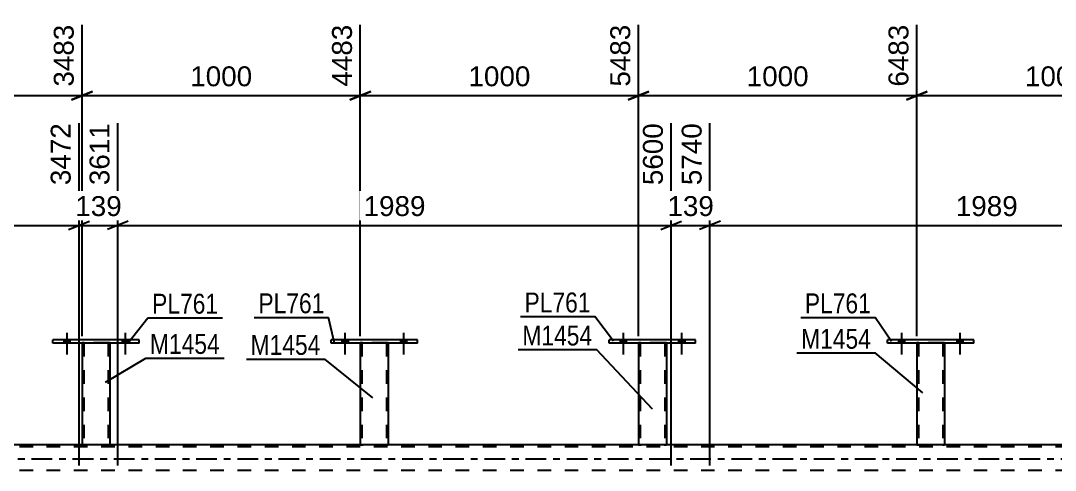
# Model space of a CAD drawing. Header units: millimetres. Extents: x 0 to 841, y 0 to 594.
# Drawn here: x 214.6 to 363.3, y 433.3 to 498 of the extents above; entities that cross this region are included whole.
import ezdxf

# ---------------------------------------------------------------- set-up
doc = ezdxf.new("R2010")
doc.units = ezdxf.units.MM
doc.linetypes.add('DXK_LINE_DOT2', pattern=[3.9198, 1.9599, -1.9599])
doc.linetypes.add('DXK_LINE_DOT3', pattern=[5.9187, 2.979, -0.9799, 0.9799, -0.9799])
doc.styles.add('Arial', font='ARIAL.TTF', dxfattribs={"height": 0.2})
doc.styles.add('Arial Narrow', font='ARIALN.TTF', dxfattribs={"height": 0.2})

# ---------------------------------------------------------------- blocks, each defined once
blk = doc.blocks.new('Bolt-318886624-3253 - 3093')
at = {"linetype": 'Continuous'}
for points in [[(340.74, 451.61), (341.62, 451.61), (341.62, 452.09), (340.74, 452.09)], [(349.14, 451.61), (350.02, 451.61), (350.02, 452.09), (349.14, 452.09)]]:
    blk.add_hatch(color=1, dxfattribs=at).paths.add_polyline_path(points)
at = {"color": 1, "linetype": 'Continuous'}
for p, q in [((341.18, 453.09), (341.18, 449.97)), ((349.58, 453.09), (349.58, 449.97)), ((340.74, 452.09), (340.74, 451.61)), ((341.62, 452.09), (341.62, 451.61)), ((349.14, 452.09), (349.14, 451.61)), ((350.02, 452.09), (350.02, 451.61))]:
    blk.add_line(p, q, dxfattribs=at)
blk = doc.blocks.new('Bolt-318886624-3254 - 3093')
at = {"linetype": 'Continuous'}
for points in [[(340.74, 451.61), (341.62, 451.61), (341.62, 452.09), (340.74, 452.09)], [(349.14, 451.61), (350.02, 451.61), (350.02, 452.09), (349.14, 452.09)]]:
    blk.add_hatch(color=1, dxfattribs=at).paths.add_polyline_path(points)
at = {"color": 1, "linetype": 'Continuous'}
for p, q in [((341.18, 453.09), (341.18, 449.97)), ((349.58, 453.09), (349.58, 449.97)), ((340.74, 452.09), (340.74, 451.61)), ((341.62, 452.09), (341.62, 451.61)), ((349.14, 452.09), (349.14, 451.61)), ((350.02, 452.09), (350.02, 451.61))]:
    blk.add_line(p, q, dxfattribs=at)
blk = doc.blocks.new('Bolt-318886624-3368 - 3093')
at = {"linetype": 'Continuous'}
for points in [[(300.74, 451.61), (301.62, 451.61), (301.62, 452.09), (300.74, 452.09)], [(309.14, 451.61), (310.02, 451.61), (310.02, 452.09), (309.14, 452.09)]]:
    blk.add_hatch(color=1, dxfattribs=at).paths.add_polyline_path(points)
at = {"color": 1, "linetype": 'Continuous'}
for p, q in [((301.18, 453.09), (301.18, 449.97)), ((309.58, 453.09), (309.58, 449.97)), ((300.74, 452.09), (300.74, 451.61)), ((301.62, 452.09), (301.62, 451.61)), ((309.14, 452.09), (309.14, 451.61)), ((310.02, 452.09), (310.02, 451.61))]:
    blk.add_line(p, q, dxfattribs=at)
blk = doc.blocks.new('Bolt-318886624-3308 - 3093')
at = {"linetype": 'Continuous'}
for points in [[(260.74, 451.61), (261.62, 451.61), (261.62, 452.09), (260.74, 452.09)], [(269.14, 451.61), (270.02, 451.61), (270.02, 452.09), (269.14, 452.09)]]:
    blk.add_hatch(color=1, dxfattribs=at).paths.add_polyline_path(points)
at = {"color": 1, "linetype": 'Continuous'}
for p, q in [((261.18, 453.09), (261.18, 449.97)), ((269.58, 453.09), (269.58, 449.97)), ((260.74, 452.09), (260.74, 451.61)), ((261.62, 452.09), (261.62, 451.61)), ((269.14, 452.09), (269.14, 451.61)), ((270.02, 452.09), (270.02, 451.61))]:
    blk.add_line(p, q, dxfattribs=at)
blk = doc.blocks.new('Part-318886624-3430 - 3093')
at = {"color": 2, "linetype": 'Continuous'}
for p, q in [((339.18, 451.61), (339.18, 452.09)), ((351.58, 452.09), (339.18, 452.09)), ((351.58, 451.61), (339.18, 451.61)), ((351.58, 451.61), (351.58, 452.09))]:
    blk.add_line(p, q, dxfattribs=at)
blk = doc.blocks.new('Bolt-318886624-3309 - 3093')
at = {"linetype": 'Continuous'}
for points in [[(220.74, 451.61), (221.62, 451.61), (221.62, 452.09), (220.74, 452.09)], [(229.14, 451.61), (230.02, 451.61), (230.02, 452.09), (229.14, 452.09)]]:
    blk.add_hatch(color=1, dxfattribs=at).paths.add_polyline_path(points)
at = {"color": 1, "linetype": 'Continuous'}
for p, q in [((221.18, 453.09), (221.18, 449.97)), ((229.58, 453.09), (229.58, 449.97)), ((220.74, 452.09), (220.74, 451.61)), ((221.62, 452.09), (221.62, 451.61)), ((229.14, 452.09), (229.14, 451.61)), ((230.02, 452.09), (230.02, 451.61))]:
    blk.add_line(p, q, dxfattribs=at)
blk = doc.blocks.new('Bolt-318886624-3310 - 3093')
at = {"linetype": 'Continuous'}
for points in [[(220.74, 451.61), (221.62, 451.61), (221.62, 452.09), (220.74, 452.09)], [(229.14, 451.61), (230.02, 451.61), (230.02, 452.09), (229.14, 452.09)]]:
    blk.add_hatch(color=1, dxfattribs=at).paths.add_polyline_path(points)
at = {"color": 1, "linetype": 'Continuous'}
for p, q in [((221.18, 453.09), (221.18, 449.97)), ((229.58, 453.09), (229.58, 449.97)), ((220.74, 452.09), (220.74, 451.61)), ((221.62, 452.09), (221.62, 451.61)), ((229.14, 452.09), (229.14, 451.61)), ((230.02, 452.09), (230.02, 451.61))]:
    blk.add_line(p, q, dxfattribs=at)
blk = doc.blocks.new('Part-318886624-3331 - 3093')
at = {"color": 7, "linetype": 'DXK_LINE_DOT2'}
for p, q in [((303.38, 451.62), (303.38, 451.62)), ((303.38, 451.62), (303.38, 451.61)), ((303.38, 451.61), (303.38, 451.62)), ((303.42, 451.62), (303.38, 451.62)), ((303.38, 451.62), (303.42, 451.62)), ((303.52, 451.62), (303.42, 451.62)), ((303.42, 451.62), (303.52, 451.62)), ((303.68, 451.62), (303.52, 451.62)), ((303.52, 451.62), (303.68, 451.62)), ((303.62, 451.62), (303.62, 451.62)), ((303.62, 451.62), (303.62, 436.97)), ((303.64, 451.62), (303.62, 451.62)), ((303.62, 451.62), (303.64, 451.62)), ((303.69, 451.62), (303.64, 451.62)), ((303.64, 451.62), (303.69, 451.62)), ((307.09, 451.62), (303.68, 451.62)), ((307.09, 451.62), (303.68, 451.62)), ((306.99, 451.62), (303.69, 451.62)), ((303.69, 451.62), (303.77, 451.62)), ((307.07, 451.62), (303.77, 451.62)), ((307.07, 451.62), (306.99, 451.62)), ((307.12, 451.62), (307.07, 451.62)), ((307.07, 451.62), (307.12, 451.62)), ((307.09, 451.62), (307.24, 451.62)), ((307.24, 451.62), (307.09, 451.62)), ((307.14, 451.62), (307.12, 451.62)), ((307.12, 451.62), (307.14, 451.62)), ((307.14, 451.62), (307.14, 451.62)), ((307.14, 451.62), (307.14, 436.97)), ((307.24, 451.62), (307.35, 451.62)), ((307.35, 451.62), (307.24, 451.62)), ((307.35, 451.62), (307.38, 451.62)), ((307.38, 451.62), (307.35, 451.62)), ((307.38, 451.62), (307.38, 451.62)), ((307.38, 451.62), (307.38, 451.61)), ((307.38, 451.61), (307.38, 451.62)), ((303.38, 436.97), (303.42, 436.97)), ((303.42, 436.97), (303.52, 436.97)), ((303.52, 436.97), (303.68, 436.97)), ((303.64, 436.97), (303.62, 436.97)), ((303.62, 436.97), (303.64, 436.97)), ((303.69, 436.97), (303.64, 436.97)), ((303.64, 436.97), (303.68, 436.97)), ((307.09, 436.97), (303.68, 436.97)), ((303.68, 436.97), (303.69, 436.97)), ((306.99, 436.97), (303.69, 436.97)), ((303.69, 436.97), (303.77, 436.97)), ((307.07, 436.97), (303.77, 436.97)), ((307.07, 436.97), (306.99, 436.97)), ((307.12, 436.97), (307.07, 436.97)), ((307.07, 436.97), (307.12, 436.97)), ((307.09, 436.97), (307.24, 436.97)), ((307.14, 436.97), (307.12, 436.97)), ((307.12, 436.97), (307.14, 436.97)), ((307.24, 436.97), (307.35, 436.97)), ((307.35, 436.97), (307.38, 436.97))]:
    blk.add_line(p, q, dxfattribs=at)
at = {"color": 2, "linetype": 'Continuous'}
for p, q in [((303.38, 451.61), (303.38, 436.97)), ((307.38, 451.61), (307.38, 436.97)), ((303.42, 436.97), (303.38, 436.97)), ((303.52, 436.97), (303.42, 436.97)), ((303.68, 436.97), (303.52, 436.97)), ((307.09, 436.97), (303.68, 436.97)), ((307.24, 436.97), (307.09, 436.97)), ((307.35, 436.97), (307.24, 436.97)), ((307.38, 436.97), (307.35, 436.97))]:
    blk.add_line(p, q, dxfattribs=at)
blk = doc.blocks.new('Part-318886624-3359 - 3093')
at = {"color": 7, "linetype": 'DXK_LINE_DOT2'}
for p, q in [((761.18, 436.65), (84.06, 436.65)), ((761.18, 436.97), (143.38, 436.97)), ((227.38, 436.97), (223.38, 436.97)), ((267.38, 436.97), (263.38, 436.97)), ((307.38, 436.97), (303.38, 436.97)), ((347.38, 436.97), (343.38, 436.97)), ((761.18, 433.29), (84.06, 433.29))]:
    blk.add_line(p, q, dxfattribs=at)
at = {"color": 2, "linetype": 'Continuous'}
for p, q in [((223.38, 436.97), (187.38, 436.97)), ((263.38, 436.97), (227.38, 436.97)), ((303.38, 436.97), (267.38, 436.97)), ((343.38, 436.97), (307.38, 436.97)), ((383.38, 436.97), (347.38, 436.97))]:
    blk.add_line(p, q, dxfattribs=at)
at = {"color": 7, "linetype": 'DXK_LINE_DOT3'}
blk.add_line((74.06, 434.97), (761.18, 434.97), dxfattribs=at)
blk = doc.blocks.new('Bolt-318886624-3369 - 3093')
at = {"linetype": 'Continuous'}
for points in [[(260.74, 451.61), (261.62, 451.61), (261.62, 452.09), (260.74, 452.09)], [(269.14, 451.61), (270.02, 451.61), (270.02, 452.09), (269.14, 452.09)]]:
    blk.add_hatch(color=1, dxfattribs=at).paths.add_polyline_path(points)
at = {"color": 1, "linetype": 'Continuous'}
for p, q in [((261.18, 453.09), (261.18, 449.97)), ((269.58, 453.09), (269.58, 449.97)), ((260.74, 452.09), (260.74, 451.61)), ((261.62, 452.09), (261.62, 451.61)), ((269.14, 452.09), (269.14, 451.61)), ((270.02, 452.09), (270.02, 451.61))]:
    blk.add_line(p, q, dxfattribs=at)
blk = doc.blocks.new('Bolt-318886624-3415 - 3093')
at = {"linetype": 'Continuous'}
for points in [[(300.74, 451.61), (301.62, 451.61), (301.62, 452.09), (300.74, 452.09)], [(309.14, 451.61), (310.02, 451.61), (310.02, 452.09), (309.14, 452.09)]]:
    blk.add_hatch(color=1, dxfattribs=at).paths.add_polyline_path(points)
at = {"color": 1, "linetype": 'Continuous'}
for p, q in [((301.18, 453.09), (301.18, 449.97)), ((309.58, 453.09), (309.58, 449.97)), ((300.74, 452.09), (300.74, 451.61)), ((301.62, 452.09), (301.62, 451.61)), ((309.14, 452.09), (309.14, 451.61)), ((310.02, 452.09), (310.02, 451.61))]:
    blk.add_line(p, q, dxfattribs=at)
blk = doc.blocks.new('Part-318886624-3455 - 3093')
at = {"color": 7, "linetype": 'DXK_LINE_DOT2'}
for p, q in [((343.38, 451.62), (343.38, 451.62)), ((343.38, 451.62), (343.38, 451.61)), ((343.38, 451.61), (343.38, 451.62)), ((343.42, 451.62), (343.38, 451.62)), ((343.38, 451.62), (343.42, 451.62)), ((343.52, 451.62), (343.42, 451.62)), ((343.42, 451.62), (343.52, 451.62)), ((343.68, 451.62), (343.52, 451.62)), ((343.52, 451.62), (343.68, 451.62)), ((343.62, 451.62), (343.62, 451.62)), ((343.62, 451.62), (343.62, 436.97)), ((343.64, 451.62), (343.62, 451.62)), ((343.62, 451.62), (343.64, 451.62)), ((343.69, 451.62), (343.64, 451.62)), ((343.64, 451.62), (343.69, 451.62)), ((347.08, 451.62), (343.68, 451.62)), ((347.08, 451.62), (343.68, 451.62)), ((346.99, 451.62), (343.69, 451.62)), ((343.69, 451.62), (343.77, 451.62)), ((347.07, 451.62), (343.77, 451.62)), ((347.07, 451.62), (346.99, 451.62)), ((347.12, 451.62), (347.07, 451.62)), ((347.07, 451.62), (347.12, 451.62)), ((347.08, 451.62), (347.24, 451.62)), ((347.24, 451.62), (347.08, 451.62)), ((347.14, 451.62), (347.12, 451.62)), ((347.12, 451.62), (347.14, 451.62)), ((347.14, 451.62), (347.14, 451.62)), ((347.14, 451.62), (347.14, 436.97)), ((347.24, 451.62), (347.34, 451.62)), ((347.34, 451.62), (347.24, 451.62)), ((347.34, 451.62), (347.38, 451.62)), ((347.38, 451.62), (347.34, 451.62)), ((347.38, 451.62), (347.38, 451.62)), ((347.38, 451.62), (347.38, 451.61)), ((347.38, 451.61), (347.38, 451.62)), ((343.38, 436.97), (343.42, 436.97)), ((343.42, 436.97), (343.52, 436.97)), ((343.52, 436.97), (343.68, 436.97)), ((343.64, 436.97), (343.62, 436.97)), ((343.62, 436.97), (343.64, 436.97)), ((343.69, 436.97), (343.64, 436.97)), ((343.64, 436.97), (343.68, 436.97)), ((347.08, 436.97), (343.68, 436.97)), ((343.68, 436.97), (343.69, 436.97)), ((346.99, 436.97), (343.69, 436.97)), ((343.69, 436.97), (343.77, 436.97)), ((347.07, 436.97), (343.77, 436.97)), ((347.07, 436.97), (346.99, 436.97)), ((347.12, 436.97), (347.07, 436.97)), ((347.07, 436.97), (347.12, 436.97)), ((347.08, 436.97), (347.24, 436.97)), ((347.14, 436.97), (347.12, 436.97)), ((347.12, 436.97), (347.14, 436.97)), ((347.24, 436.97), (347.34, 436.97)), ((347.34, 436.97), (347.38, 436.97))]:
    blk.add_line(p, q, dxfattribs=at)
at = {"color": 2, "linetype": 'Continuous'}
for p, q in [((343.38, 451.61), (343.38, 436.97)), ((347.38, 451.61), (347.38, 436.97)), ((343.42, 436.97), (343.38, 436.97)), ((343.52, 436.97), (343.42, 436.97)), ((343.68, 436.97), (343.52, 436.97)), ((347.08, 436.97), (343.68, 436.97)), ((347.24, 436.97), (347.08, 436.97)), ((347.34, 436.97), (347.24, 436.97)), ((347.38, 436.97), (347.34, 436.97))]:
    blk.add_line(p, q, dxfattribs=at)
blk = doc.blocks.new('Part-318886624-3470 - 3093')
at = {"color": 2, "linetype": 'Continuous'}
for p, q in [((299.18, 451.61), (299.18, 452.09)), ((311.58, 452.09), (299.18, 452.09)), ((311.58, 451.61), (299.18, 451.61)), ((311.58, 451.61), (311.58, 452.09))]:
    blk.add_line(p, q, dxfattribs=at)
blk = doc.blocks.new('Part-318886624-3475 - 3093')
at = {"color": 7, "linetype": 'DXK_LINE_DOT2'}
for p, q in [((263.38, 451.62), (263.38, 451.62)), ((263.38, 451.62), (263.38, 451.61)), ((263.38, 451.61), (263.38, 451.62)), ((263.42, 451.62), (263.38, 451.62)), ((263.38, 451.62), (263.42, 451.62)), ((263.52, 451.62), (263.42, 451.62)), ((263.42, 451.62), (263.52, 451.62)), ((263.68, 451.62), (263.52, 451.62)), ((263.52, 451.62), (263.68, 451.62)), ((263.62, 451.62), (263.62, 451.62)), ((263.62, 451.62), (263.62, 436.97)), ((263.64, 451.62), (263.62, 451.62)), ((263.62, 451.62), (263.64, 451.62)), ((263.69, 451.62), (263.64, 451.62)), ((263.64, 451.62), (263.69, 451.62)), ((267.08, 451.62), (263.68, 451.62)), ((267.08, 451.62), (263.68, 451.62)), ((266.99, 451.62), (263.69, 451.62)), ((263.69, 451.62), (263.77, 451.62)), ((267.07, 451.62), (263.77, 451.62)), ((267.07, 451.62), (266.99, 451.62)), ((267.12, 451.62), (267.07, 451.62)), ((267.07, 451.62), (267.12, 451.62)), ((267.08, 451.62), (267.24, 451.62)), ((267.24, 451.62), (267.08, 451.62)), ((267.14, 451.62), (267.12, 451.62)), ((267.12, 451.62), (267.14, 451.62)), ((267.14, 451.62), (267.14, 451.62)), ((267.14, 451.62), (267.14, 436.97)), ((267.24, 451.62), (267.34, 451.62)), ((267.34, 451.62), (267.24, 451.62)), ((267.34, 451.62), (267.38, 451.62)), ((267.38, 451.62), (267.34, 451.62)), ((267.38, 451.62), (267.38, 451.62)), ((267.38, 451.62), (267.38, 451.61)), ((267.38, 451.61), (267.38, 451.62)), ((263.38, 436.97), (263.42, 436.97)), ((263.42, 436.97), (263.52, 436.97)), ((263.52, 436.97), (263.68, 436.97)), ((263.64, 436.97), (263.62, 436.97)), ((263.62, 436.97), (263.64, 436.97)), ((263.69, 436.97), (263.64, 436.97)), ((263.64, 436.97), (263.68, 436.97)), ((267.08, 436.97), (263.68, 436.97)), ((263.68, 436.97), (263.69, 436.97)), ((266.99, 436.97), (263.69, 436.97)), ((263.69, 436.97), (263.77, 436.97)), ((267.07, 436.97), (263.77, 436.97)), ((267.07, 436.97), (266.99, 436.97)), ((267.12, 436.97), (267.07, 436.97)), ((267.07, 436.97), (267.12, 436.97)), ((267.08, 436.97), (267.24, 436.97)), ((267.14, 436.97), (267.12, 436.97)), ((267.12, 436.97), (267.14, 436.97)), ((267.24, 436.97), (267.34, 436.97)), ((267.34, 436.97), (267.38, 436.97))]:
    blk.add_line(p, q, dxfattribs=at)
at = {"color": 2, "linetype": 'Continuous'}
for p, q in [((263.38, 451.61), (263.38, 436.97)), ((267.38, 451.61), (267.38, 436.97)), ((263.42, 436.97), (263.38, 436.97)), ((263.52, 436.97), (263.42, 436.97)), ((263.68, 436.97), (263.52, 436.97)), ((267.08, 436.97), (263.68, 436.97)), ((267.24, 436.97), (267.08, 436.97)), ((267.34, 436.97), (267.24, 436.97)), ((267.38, 436.97), (267.34, 436.97))]:
    blk.add_line(p, q, dxfattribs=at)
blk = doc.blocks.new('Part-318886624-3518 - 3093')
at = {"color": 2, "linetype": 'Continuous'}
for p, q in [((219.18, 451.61), (219.18, 452.09)), ((231.58, 452.09), (219.18, 452.09)), ((231.58, 451.61), (219.18, 451.61)), ((231.58, 451.61), (231.58, 452.09))]:
    blk.add_line(p, q, dxfattribs=at)
blk = doc.blocks.new('Part-318886624-3552 - 3093')
at = {"color": 2, "linetype": 'Continuous'}
for p, q in [((259.18, 451.61), (259.18, 452.09)), ((271.58, 452.09), (259.18, 452.09)), ((271.58, 451.61), (259.18, 451.61)), ((271.58, 451.61), (271.58, 452.09))]:
    blk.add_line(p, q, dxfattribs=at)
blk = doc.blocks.new('Part-318886624-3557 - 3093')
at = {"color": 7, "linetype": 'DXK_LINE_DOT2'}
for p, q in [((223.38, 451.62), (223.38, 451.62)), ((223.38, 451.62), (223.38, 451.61)), ((223.38, 451.61), (223.38, 451.62)), ((223.42, 451.62), (223.38, 451.62)), ((223.38, 451.62), (223.42, 451.62)), ((223.52, 451.62), (223.42, 451.62)), ((223.42, 451.62), (223.52, 451.62)), ((223.68, 451.62), (223.52, 451.62)), ((223.52, 451.62), (223.68, 451.62)), ((223.62, 451.62), (223.62, 451.62)), ((223.62, 451.62), (223.62, 436.97)), ((223.64, 451.62), (223.62, 451.62)), ((223.62, 451.62), (223.64, 451.62)), ((223.69, 451.62), (223.64, 451.62)), ((223.64, 451.62), (223.69, 451.62)), ((227.09, 451.62), (223.68, 451.62)), ((227.09, 451.62), (223.68, 451.62)), ((226.99, 451.62), (223.69, 451.62)), ((223.69, 451.62), (223.77, 451.62)), ((227.07, 451.62), (223.77, 451.62)), ((227.07, 451.62), (226.99, 451.62)), ((227.12, 451.62), (227.07, 451.62)), ((227.07, 451.62), (227.12, 451.62)), ((227.09, 451.62), (227.24, 451.62)), ((227.24, 451.62), (227.09, 451.62)), ((227.14, 451.62), (227.12, 451.62)), ((227.12, 451.62), (227.14, 451.62)), ((227.14, 451.62), (227.14, 451.62)), ((227.14, 451.62), (227.14, 436.97)), ((227.24, 451.62), (227.35, 451.62)), ((227.35, 451.62), (227.24, 451.62)), ((227.35, 451.62), (227.38, 451.62)), ((227.38, 451.62), (227.35, 451.62)), ((227.38, 451.62), (227.38, 451.62)), ((227.38, 451.62), (227.38, 451.61)), ((227.38, 451.61), (227.38, 451.62)), ((223.38, 436.97), (223.42, 436.97)), ((223.42, 436.97), (223.52, 436.97)), ((223.52, 436.97), (223.68, 436.97)), ((223.64, 436.97), (223.62, 436.97)), ((223.62, 436.97), (223.64, 436.97)), ((223.69, 436.97), (223.64, 436.97)), ((223.64, 436.97), (223.68, 436.97)), ((227.09, 436.97), (223.68, 436.97)), ((223.68, 436.97), (223.69, 436.97)), ((226.99, 436.97), (223.69, 436.97)), ((223.69, 436.97), (223.77, 436.97)), ((227.07, 436.97), (223.77, 436.97)), ((227.07, 436.97), (226.99, 436.97)), ((227.12, 436.97), (227.07, 436.97)), ((227.07, 436.97), (227.12, 436.97)), ((227.09, 436.97), (227.24, 436.97)), ((227.14, 436.97), (227.12, 436.97)), ((227.12, 436.97), (227.14, 436.97)), ((227.24, 436.97), (227.35, 436.97)), ((227.35, 436.97), (227.38, 436.97))]:
    blk.add_line(p, q, dxfattribs=at)
at = {"color": 2, "linetype": 'Continuous'}
for p, q in [((223.38, 451.61), (223.38, 436.97)), ((227.38, 451.61), (227.38, 436.97)), ((223.42, 436.97), (223.38, 436.97)), ((223.52, 436.97), (223.42, 436.97)), ((223.68, 436.97), (223.52, 436.97)), ((227.09, 436.97), (223.68, 436.97)), ((227.24, 436.97), (227.09, 436.97)), ((227.35, 436.97), (227.24, 436.97)), ((227.38, 436.97), (227.35, 436.97))]:
    blk.add_line(p, q, dxfattribs=at)
blk = doc.blocks.new('StraightDimension-318886624-10966 - 3093')
at = {"color": 7, "linetype": 'Continuous'}
for p, q in [((263.38, 452.62), (263.38, 497.41)), ((303.38, 452.62), (303.38, 497.41)), ((264.88, 487.82), (261.88, 486.62)), ((263.38, 487.22), (303.38, 487.22)), ((301.88, 486.62), (304.88, 487.82))]:
    blk.add_line(p, q, dxfattribs=at)
at = {"color": 0}
blk.add_wipeout([(288.43, 487.97), (288.43, 492.17), (278.33, 492.17), (278.33, 487.97)], dxfattribs=at)
at = {"color": 3, "style": 'Arial'}
blk.add_text('1000', height=2.865, dxfattribs=at).set_placement((278.93, 488.57))
at = {"color": 0, "linetype": 'Continuous'}
blk.add_wipeout([(302.78, 498.01), (298.58, 498.01), (298.58, 487.92), (302.78, 487.92)], dxfattribs=at)
at = {"color": 3, "linetype": 'Continuous', "style": 'Arial'}
blk.add_text('5483', height=2.865, rotation=90.0002, dxfattribs=at).set_placement((302.18, 488.52))
blk = doc.blocks.new('StraightDimension-318886624-10968 - 3093')
at = {"color": 7, "linetype": 'Continuous'}
for p, q in [((183.38, 452.62), (183.38, 497.41)), ((223.38, 452.62), (223.38, 497.41)), ((184.88, 487.82), (181.88, 486.62)), ((183.38, 487.22), (223.38, 487.22)), ((221.88, 486.62), (224.88, 487.82))]:
    blk.add_line(p, q, dxfattribs=at)
at = {"color": 0}
blk.add_wipeout([(208.43, 487.97), (208.43, 492.17), (198.33, 492.17), (198.33, 487.97)], dxfattribs=at)
at = {"color": 3, "style": 'Arial'}
blk.add_text('1000', height=2.865, dxfattribs=at).set_placement((198.93, 488.57))
at = {"color": 0, "linetype": 'Continuous'}
blk.add_wipeout([(222.78, 498.01), (218.58, 498.01), (218.58, 487.92), (222.78, 487.92)], dxfattribs=at)
at = {"color": 3, "linetype": 'Continuous', "style": 'Arial'}
blk.add_text('3483', height=2.865, rotation=90.0002, dxfattribs=at).set_placement((222.18, 488.52))
blk = doc.blocks.new('StraightDimension-318886624-10967 - 3093')
at = {"color": 7, "linetype": 'Continuous'}
for p, q in [((223.38, 452.62), (223.38, 497.41)), ((263.38, 452.62), (263.38, 497.41)), ((224.88, 487.82), (221.88, 486.62)), ((223.38, 487.22), (263.38, 487.22)), ((261.88, 486.62), (264.88, 487.82))]:
    blk.add_line(p, q, dxfattribs=at)
at = {"color": 0}
blk.add_wipeout([(248.43, 487.97), (248.43, 492.17), (238.33, 492.17), (238.33, 487.97)], dxfattribs=at)
at = {"color": 3, "style": 'Arial'}
blk.add_text('1000', height=2.865, dxfattribs=at).set_placement((238.93, 488.57))
at = {"color": 0, "linetype": 'Continuous'}
blk.add_wipeout([(262.78, 498.01), (258.58, 498.01), (258.58, 487.92), (262.78, 487.92)], dxfattribs=at)
at = {"color": 3, "linetype": 'Continuous', "style": 'Arial'}
blk.add_text('4483', height=2.865, rotation=90.0002, dxfattribs=at).set_placement((262.18, 488.52))
blk = doc.blocks.new('StraightDimension-318886624-3814 - 3093')
at = {"color": 7, "linetype": 'Continuous'}
for p, q in [((228.52, 433.97), (228.52, 483.24)), ((308.08, 433.97), (308.08, 483.24)), ((230.02, 469.14), (227.02, 467.94)), ((228.52, 468.54), (308.08, 468.54)), ((306.58, 467.94), (309.58, 469.14))]:
    blk.add_line(p, q, dxfattribs=at)
at = {"color": 0}
blk.add_wipeout([(273.35, 469.29), (273.35, 473.49), (263.25, 473.49), (263.25, 469.29)], dxfattribs=at)
at = {"color": 3, "style": 'Arial'}
blk.add_text('1989', height=2.865, dxfattribs=at).set_placement((263.85, 469.89))
at = {"color": 0, "linetype": 'Continuous'}
blk.add_wipeout([(307.48, 483.84), (303.28, 483.84), (303.28, 473.74), (307.48, 473.74)], dxfattribs=at)
at = {"color": 3, "linetype": 'Continuous', "style": 'Arial'}
blk.add_text('5600', height=2.865, rotation=90.0002, dxfattribs=at).set_placement((306.88, 474.34))
blk = doc.blocks.new('StraightDimension-318886624-3828 - 3093')
at = {"color": 7, "linetype": 'Continuous'}
for p, q in [((143.38, 433.97), (143.38, 483.24)), ((222.94, 433.97), (222.94, 483.24)), ((144.88, 469.14), (141.88, 467.94)), ((143.38, 468.54), (222.94, 468.54)), ((221.44, 467.94), (224.44, 469.14))]:
    blk.add_line(p, q, dxfattribs=at)
at = {"color": 0}
blk.add_wipeout([(188.21, 469.29), (188.21, 473.49), (178.12, 473.49), (178.12, 469.29)], dxfattribs=at)
at = {"color": 3, "style": 'Arial'}
blk.add_text('1989', height=2.865, dxfattribs=at).set_placement((178.72, 469.89))
at = {"color": 0, "linetype": 'Continuous'}
blk.add_wipeout([(222.34, 483.84), (218.14, 483.84), (218.14, 473.74), (222.34, 473.74)], dxfattribs=at)
at = {"color": 3, "linetype": 'Continuous', "style": 'Arial'}
blk.add_text('3472', height=2.865, rotation=90.0002, dxfattribs=at).set_placement((221.74, 474.34))
blk = doc.blocks.new('StraightDimension-318886624-3642 - 3093')
at = {"color": 7, "linetype": 'Continuous'}
for p, q in [((313.65, 433.97), (313.65, 483.24)), ((393.21, 433.97), (393.21, 483.24)), ((315.15, 469.14), (312.15, 467.94)), ((313.65, 468.54), (393.21, 468.54)), ((391.71, 467.94), (394.71, 469.14))]:
    blk.add_line(p, q, dxfattribs=at)
at = {"color": 0}
blk.add_wipeout([(358.48, 469.29), (358.48, 473.49), (348.39, 473.49), (348.39, 469.29)], dxfattribs=at)
at = {"color": 3, "style": 'Arial'}
blk.add_text('1989', height=2.865, dxfattribs=at).set_placement((348.99, 469.89))
at = {"color": 0, "linetype": 'Continuous'}
blk.add_wipeout([(392.61, 483.84), (388.41, 483.84), (388.41, 473.74), (392.61, 473.74)], dxfattribs=at)
at = {"color": 3, "linetype": 'Continuous', "style": 'Arial'}
blk.add_text('7729', height=2.865, rotation=90.0002, dxfattribs=at).set_placement((392.01, 474.34))
blk = doc.blocks.new('StraightDimension-318886624-3656 - 3093')
at = {"color": 7, "linetype": 'Continuous'}
for p, q in [((308.08, 433.97), (308.08, 483.24)), ((313.65, 433.97), (313.65, 483.24)), ((306.58, 467.94), (309.58, 469.14)), ((308.08, 468.54), (313.65, 468.54)), ((315.15, 469.14), (312.15, 467.94))]:
    blk.add_line(p, q, dxfattribs=at)
at = {"color": 0}
blk.add_wipeout([(314.8, 469.29), (314.8, 473.49), (306.93, 473.49), (306.93, 469.29)], dxfattribs=at)
at = {"color": 3, "style": 'Arial'}
blk.add_text('139', height=2.865, dxfattribs=at).set_placement((307.53, 469.89))
at = {"color": 0, "linetype": 'Continuous'}
blk.add_wipeout([(313.05, 483.84), (308.85, 483.84), (308.85, 473.74), (313.05, 473.74)], dxfattribs=at)
at = {"color": 3, "linetype": 'Continuous', "style": 'Arial'}
blk.add_text('5740', height=2.865, rotation=90.0002, dxfattribs=at).set_placement((312.45, 474.34))
blk = doc.blocks.new('StraightDimension-318886624-3842 - 3093')
at = {"color": 7, "linetype": 'Continuous'}
for p, q in [((222.94, 433.97), (222.94, 483.24)), ((228.52, 433.97), (228.52, 483.24)), ((221.44, 467.94), (224.44, 469.14)), ((222.94, 468.54), (228.52, 468.54)), ((230.02, 469.14), (227.02, 467.94))]:
    blk.add_line(p, q, dxfattribs=at)
at = {"color": 0}
blk.add_wipeout([(229.67, 469.29), (229.67, 473.49), (221.8, 473.49), (221.8, 469.29)], dxfattribs=at)
at = {"color": 3, "style": 'Arial'}
blk.add_text('139', height=2.865, dxfattribs=at).set_placement((222.4, 469.89))
at = {"color": 0, "linetype": 'Continuous'}
blk.add_wipeout([(227.92, 483.84), (223.72, 483.84), (223.72, 473.74), (227.92, 473.74)], dxfattribs=at)
at = {"color": 3, "linetype": 'Continuous', "style": 'Arial'}
blk.add_text('3611', height=2.865, rotation=90.0002, dxfattribs=at).set_placement((227.32, 474.34))
blk = doc.blocks.new('StraightDimension-318886624-10964 - 3093')
at = {"color": 7, "linetype": 'Continuous'}
for p, q in [((343.38, 452.62), (343.38, 497.41)), ((383.38, 452.62), (383.38, 497.41)), ((344.88, 487.82), (341.88, 486.62)), ((343.38, 487.22), (383.38, 487.22)), ((381.88, 486.62), (384.88, 487.82))]:
    blk.add_line(p, q, dxfattribs=at)
at = {"color": 0}
blk.add_wipeout([(368.43, 487.97), (368.43, 492.17), (358.33, 492.17), (358.33, 487.97)], dxfattribs=at)
at = {"color": 3, "style": 'Arial'}
blk.add_text('1000', height=2.865, dxfattribs=at).set_placement((358.93, 488.57))
at = {"color": 0, "linetype": 'Continuous'}
blk.add_wipeout([(382.78, 498.01), (378.58, 498.01), (378.58, 487.92), (382.78, 487.92)], dxfattribs=at)
at = {"color": 3, "linetype": 'Continuous', "style": 'Arial'}
blk.add_text('7483', height=2.865, rotation=90.0002, dxfattribs=at).set_placement((382.18, 488.52))
blk = doc.blocks.new('StraightDimension-318886624-10965 - 3093')
at = {"color": 7, "linetype": 'Continuous'}
for p, q in [((303.38, 452.62), (303.38, 497.41)), ((343.38, 452.62), (343.38, 497.41)), ((304.88, 487.82), (301.88, 486.62)), ((303.38, 487.22), (343.38, 487.22)), ((341.88, 486.62), (344.88, 487.82))]:
    blk.add_line(p, q, dxfattribs=at)
at = {"color": 0}
blk.add_wipeout([(328.43, 487.97), (328.43, 492.17), (318.33, 492.17), (318.33, 487.97)], dxfattribs=at)
at = {"color": 3, "style": 'Arial'}
blk.add_text('1000', height=2.865, dxfattribs=at).set_placement((318.93, 488.57))
at = {"color": 0, "linetype": 'Continuous'}
blk.add_wipeout([(342.78, 498.01), (338.58, 498.01), (338.58, 487.92), (342.78, 487.92)], dxfattribs=at)
at = {"color": 3, "linetype": 'Continuous', "style": 'Arial'}
blk.add_text('6483', height=2.865, rotation=90.0002, dxfattribs=at).set_placement((342.18, 488.52))
blk = doc.blocks.new('Mark-318886624-3426 - 3093')
at = {"color": 0}
blk.add_wipeout([(336.8, 455.89), (336.8, 458.89), (327.29, 458.89), (327.29, 455.89)], dxfattribs=at)
blk.add_wipeout([(336.8, 455.89), (336.8, 458.89), (327.29, 458.89), (327.29, 455.89)], dxfattribs=at)
at = {"color": 30, "linetype": 'Continuous'}
for p in [(326.69, 455.29), (339.74, 451.82)]:
    blk.add_line(p, (337.4, 455.29), dxfattribs=at)
at = {"color": 3, "style": 'Arial Narrow'}
blk.add_text('PL761', height=2.863, dxfattribs=at).set_placement((327.29, 455.89))
blk = doc.blocks.new('Mark-318886624-3327 - 3093')
at = {"color": 0}
blk.add_wipeout([(296.73, 451.26), (296.73, 454.26), (286.68, 454.26), (286.68, 451.26)], dxfattribs=at)
blk.add_wipeout([(296.73, 451.26), (296.73, 454.26), (286.68, 454.26), (286.68, 451.26)], dxfattribs=at)
at = {"color": 30, "linetype": 'Continuous'}
for p in [(286.08, 450.66), (305.39, 442.08)]:
    blk.add_line(p, (297.33, 450.66), dxfattribs=at)
at = {"color": 3, "style": 'Arial Narrow'}
blk.add_text('M1454', height=2.863, dxfattribs=at).set_placement((286.68, 451.26))
blk = doc.blocks.new('Mark-318886624-3451 - 3093')
at = {"color": 0}
blk.add_wipeout([(336.81, 450.79), (336.81, 453.79), (326.75, 453.79), (326.75, 450.79)], dxfattribs=at)
blk.add_wipeout([(336.81, 450.79), (336.81, 453.79), (326.75, 453.79), (326.75, 450.79)], dxfattribs=at)
at = {"color": 30, "linetype": 'Continuous'}
for p in [(326.15, 450.19), (344.26, 444.46)]:
    blk.add_line(p, (337.41, 450.19), dxfattribs=at)
at = {"color": 3, "style": 'Arial Narrow'}
blk.add_text('M1454', height=2.863, dxfattribs=at).set_placement((326.75, 450.79))
blk = doc.blocks.new('Mark-318886624-3466 - 3093')
at = {"color": 0}
blk.add_wipeout([(296.49, 456.02), (296.49, 459.02), (286.99, 459.02), (286.99, 456.02)], dxfattribs=at)
blk.add_wipeout([(296.49, 456.02), (296.49, 459.02), (286.99, 459.02), (286.99, 456.02)], dxfattribs=at)
at = {"color": 30, "linetype": 'Continuous'}
for p in [(286.39, 455.42), (299.78, 451.88)]:
    blk.add_line(p, (297.09, 455.42), dxfattribs=at)
at = {"color": 3, "style": 'Arial Narrow'}
blk.add_text('PL761', height=2.863, dxfattribs=at).set_placement((286.99, 456.02))
blk = doc.blocks.new('Mark-318886624-3471 - 3093')
at = {"color": 0}
blk.add_wipeout([(257.66, 449.91), (257.66, 452.91), (247.61, 452.91), (247.61, 449.91)], dxfattribs=at)
blk.add_wipeout([(257.66, 449.91), (257.66, 452.91), (247.61, 452.91), (247.61, 449.91)], dxfattribs=at)
at = {"color": 30, "linetype": 'Continuous'}
for p in [(247.01, 449.31), (265.16, 443.72)]:
    blk.add_line(p, (258.26, 449.31), dxfattribs=at)
at = {"color": 3, "style": 'Arial Narrow'}
blk.add_text('M1454', height=2.863, dxfattribs=at).set_placement((247.61, 449.91))
blk = doc.blocks.new('Mark-318886624-3514 - 3093')
at = {"color": 0}
blk.add_wipeout([(242.95, 455.84), (242.95, 458.84), (233.45, 458.84), (233.45, 455.84)], dxfattribs=at)
blk.add_wipeout([(242.95, 455.84), (242.95, 458.84), (233.45, 458.84), (233.45, 455.84)], dxfattribs=at)
at = {"color": 30, "linetype": 'Continuous'}
for p, q in [((229.95, 451.61), (232.85, 455.24)), ((232.85, 455.24), (243.55, 455.24))]:
    blk.add_line(p, q, dxfattribs=at)
at = {"color": 3, "style": 'Arial Narrow'}
blk.add_text('PL761', height=2.863, dxfattribs=at).set_placement((233.45, 455.84))
blk = doc.blocks.new('Mark-318886624-3548 - 3093')
at = {"color": 0}
blk.add_wipeout([(258.23, 455.9), (258.23, 458.9), (248.73, 458.9), (248.73, 455.9)], dxfattribs=at)
blk.add_wipeout([(258.23, 455.9), (258.23, 458.9), (248.73, 458.9), (248.73, 455.9)], dxfattribs=at)
at = {"color": 30, "linetype": 'Continuous'}
for p in [(248.13, 455.3), (259.68, 451.61)]:
    blk.add_line(p, (258.83, 455.3), dxfattribs=at)
at = {"color": 3, "style": 'Arial Narrow'}
blk.add_text('PL761', height=2.863, dxfattribs=at).set_placement((248.73, 455.9))
blk = doc.blocks.new('Mark-318886624-3553 - 3093')
at = {"color": 0}
blk.add_wipeout([(243.19, 450.05), (243.19, 453.05), (233.14, 453.05), (233.14, 450.05)], dxfattribs=at)
blk.add_wipeout([(243.19, 450.05), (243.19, 453.05), (233.14, 453.05), (233.14, 450.05)], dxfattribs=at)
at = {"color": 30, "linetype": 'Continuous'}
for p, q in [((226.73, 445.96), (232.54, 449.45)), ((232.54, 449.45), (243.79, 449.45))]:
    blk.add_line(p, q, dxfattribs=at)
at = {"color": 3, "style": 'Arial Narrow'}
blk.add_text('M1454', height=2.863, dxfattribs=at).set_placement((233.14, 450.05))

msp = doc.modelspace()

# ---------------------------------------------------------------- block references
for name in ['Bolt-318886624-3309 - 3093', 'Bolt-318886624-3310 - 3093', 'Bolt-318886624-3308 - 3093', 'Bolt-318886624-3369 - 3093', 'Bolt-318886624-3368 - 3093', 'Bolt-318886624-3415 - 3093', 'Bolt-318886624-3253 - 3093', 'Bolt-318886624-3254 - 3093', 'Part-318886624-3518 - 3093', 'Part-318886624-3557 - 3093', 'Part-318886624-3552 - 3093', 'Part-318886624-3475 - 3093', 'Part-318886624-3470 - 3093', 'Part-318886624-3331 - 3093', 'Part-318886624-3430 - 3093', 'Part-318886624-3455 - 3093', 'Part-318886624-3359 - 3093']:
    msp.add_blockref(name, (0, 0))

# ---------------------------------------------------------------- next in the draw order: block references
for name in ['StraightDimension-318886624-10968 - 3093', 'StraightDimension-318886624-10966 - 3093', 'StraightDimension-318886624-3642 - 3093']:
    msp.add_blockref(name, (0, 0))

# ---------------------------------------------------------------- next in the draw order: block references
for name in ['StraightDimension-318886624-10967 - 3093', 'StraightDimension-318886624-10964 - 3093']:
    msp.add_blockref(name, (0, 0))

# ---------------------------------------------------------------- next in the draw order: block references
for name in ['StraightDimension-318886624-3828 - 3093', 'StraightDimension-318886624-3814 - 3093']:
    msp.add_blockref(name, (0, 0))

# ---------------------------------------------------------------- next in the draw order: block references
for name in ['StraightDimension-318886624-3842 - 3093', 'StraightDimension-318886624-3656 - 3093', 'Mark-318886624-3471 - 3093']:
    msp.add_blockref(name, (0, 0))

# ---------------------------------------------------------------- next in the draw order: block references
for name in ['StraightDimension-318886624-10965 - 3093', 'Mark-318886624-3514 - 3093', 'Mark-318886624-3548 - 3093']:
    msp.add_blockref(name, (0, 0))

# ---------------------------------------------------------------- next in the draw order: block references
for name in ['Mark-318886624-3426 - 3093', 'Mark-318886624-3327 - 3093', 'Mark-318886624-3553 - 3093']:
    msp.add_blockref(name, (0, 0))

# ---------------------------------------------------------------- next in the draw order: block references
for name in ['Mark-318886624-3466 - 3093', 'Mark-318886624-3451 - 3093']:
    msp.add_blockref(name, (0, 0))

doc.saveas('drawing.dxf')
